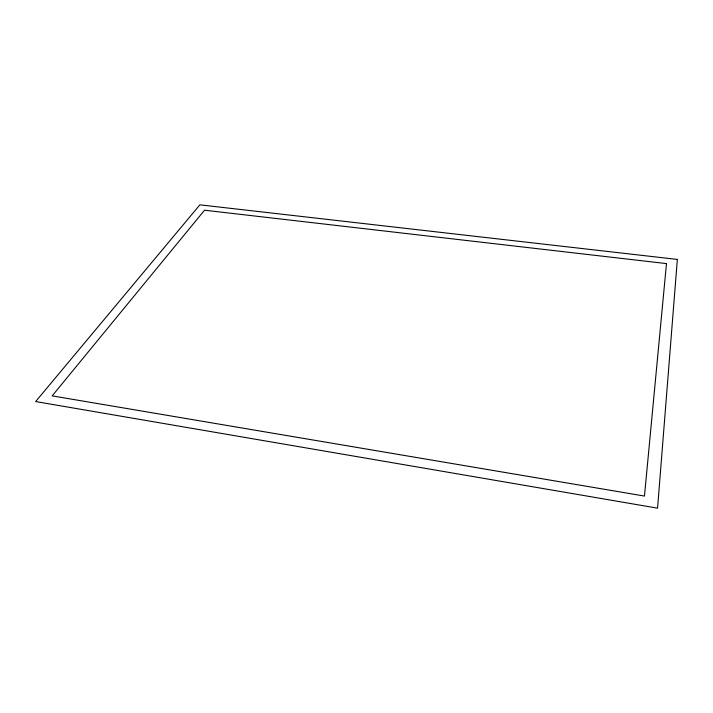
<?xml version="1.0" encoding="UTF-8"?>
<svg xmlns="http://www.w3.org/2000/svg" width="713" height="713" viewBox="0 0 713 713"><rect width="100%" height="100%" fill="white"/><g stroke="black" fill="none" stroke-linecap="round" stroke-linejoin="round"><path stroke-width="1.07" d="M677.35 259.425L657.573 508.164L35.65 401.553L199.881 204.836L677.35 259.425M666.477 263.596L644.472 496.07L52.174 395.875L204.542 210.21L666.477 263.596"/></g></svg>
